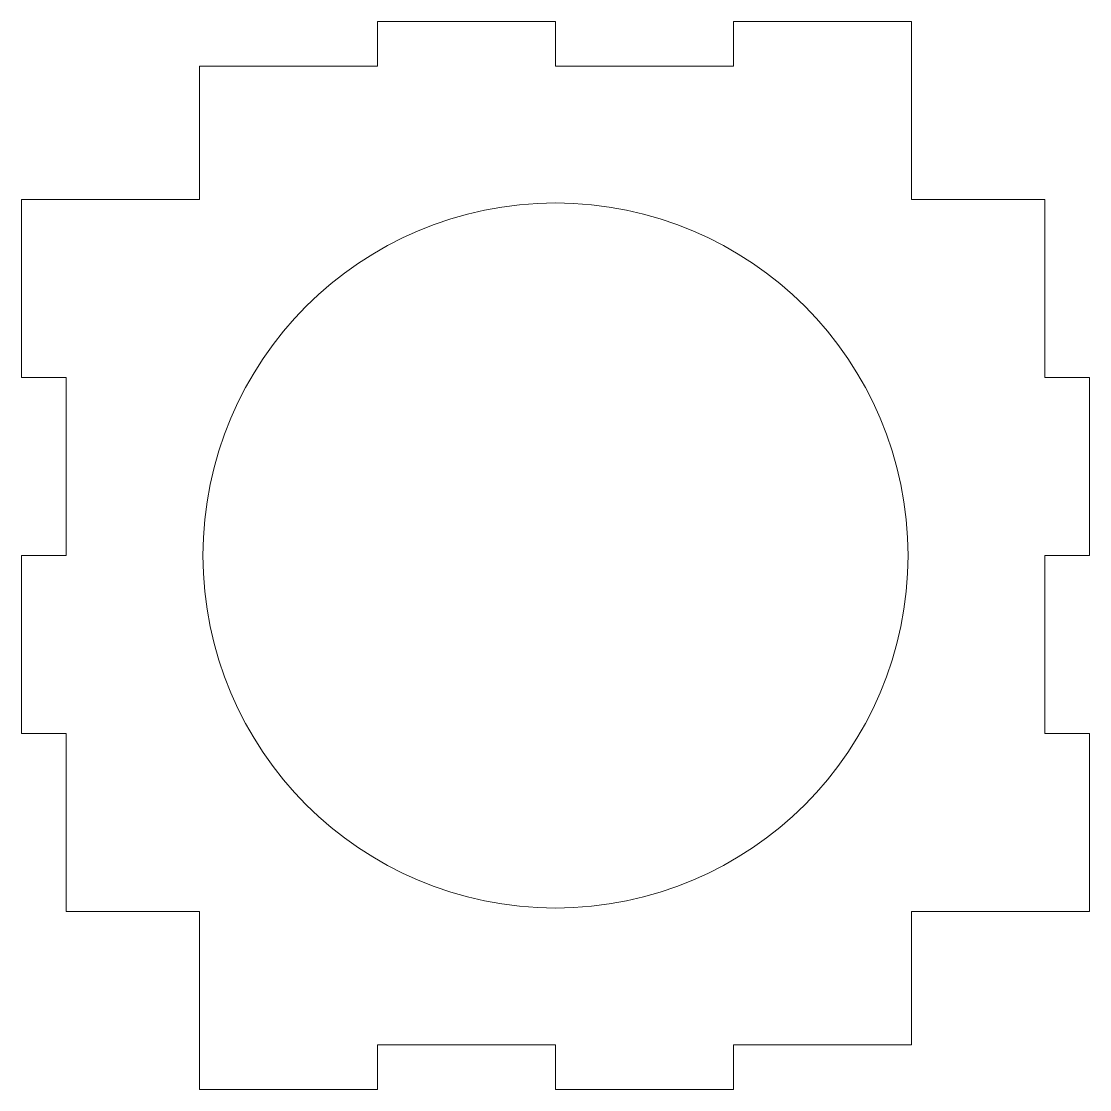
# Model space of a CAD drawing. Header units: millimetres. Extents: x -30 to 20, y -30 to 20.
import ezdxf

# ---------------------------------------------------------------- set-up
doc = ezdxf.new("R2010")
doc.units = ezdxf.units.MM

msp = doc.modelspace()

# ---------------------------------------------------------------- linework, layer by layer
at = {"color": 7, "linetype": 'Continuous', "lineweight": 15}
for p, q in [((-5, 20), (-13.333, 20)), ((-13.333, 20), (-13.333, 17.9)), ((-5, 17.9), (-5, 20)), ((11.667, 20), (3.333, 20)), ((3.333, 20), (3.333, 17.9)), ((11.667, 11.667), (11.667, 20)), ((-13.333, 17.9), (-21.667, 17.9)), ((-21.667, 17.9), (-21.667, 11.667)), ((3.333, 17.9), (-5, 17.9)), ((-30, 11.667), (-30, 3.333)), ((-21.667, 11.667), (-30, 11.667)), ((17.9, 11.667), (11.667, 11.667)), ((17.9, 3.333), (17.9, 11.667)), ((-30, 3.333), (-27.9, 3.333)), ((-27.9, 3.333), (-27.9, -5)), ((20, 3.333), (17.9, 3.333)), ((20, -5), (20, 3.333)), ((-27.9, -5), (-30, -5)), ((-30, -5), (-30, -13.333)), ((17.9, -13.333), (17.9, -5)), ((17.9, -5), (20, -5)), ((-30, -13.333), (-27.9, -13.333)), ((-27.9, -13.333), (-27.9, -21.667)), ((20, -13.333), (17.9, -13.333)), ((20, -21.667), (20, -13.333)), ((-27.9, -21.667), (-21.667, -21.667)), ((-21.667, -21.667), (-21.667, -30)), ((11.667, -27.9), (11.667, -21.667)), ((11.667, -21.667), (20, -21.667)), ((-13.333, -30), (-13.333, -27.9)), ((-13.333, -27.9), (-5, -27.9)), ((-5, -27.9), (-5, -30)), ((3.333, -30), (3.333, -27.9)), ((3.333, -27.9), (11.667, -27.9)), ((-21.667, -30), (-13.333, -30)), ((-5, -30), (3.333, -30))]:
    msp.add_line(p, q, dxfattribs=at)
msp.add_circle((-5, -5), 16.5, dxfattribs=at)

doc.saveas('drawing.dxf')
